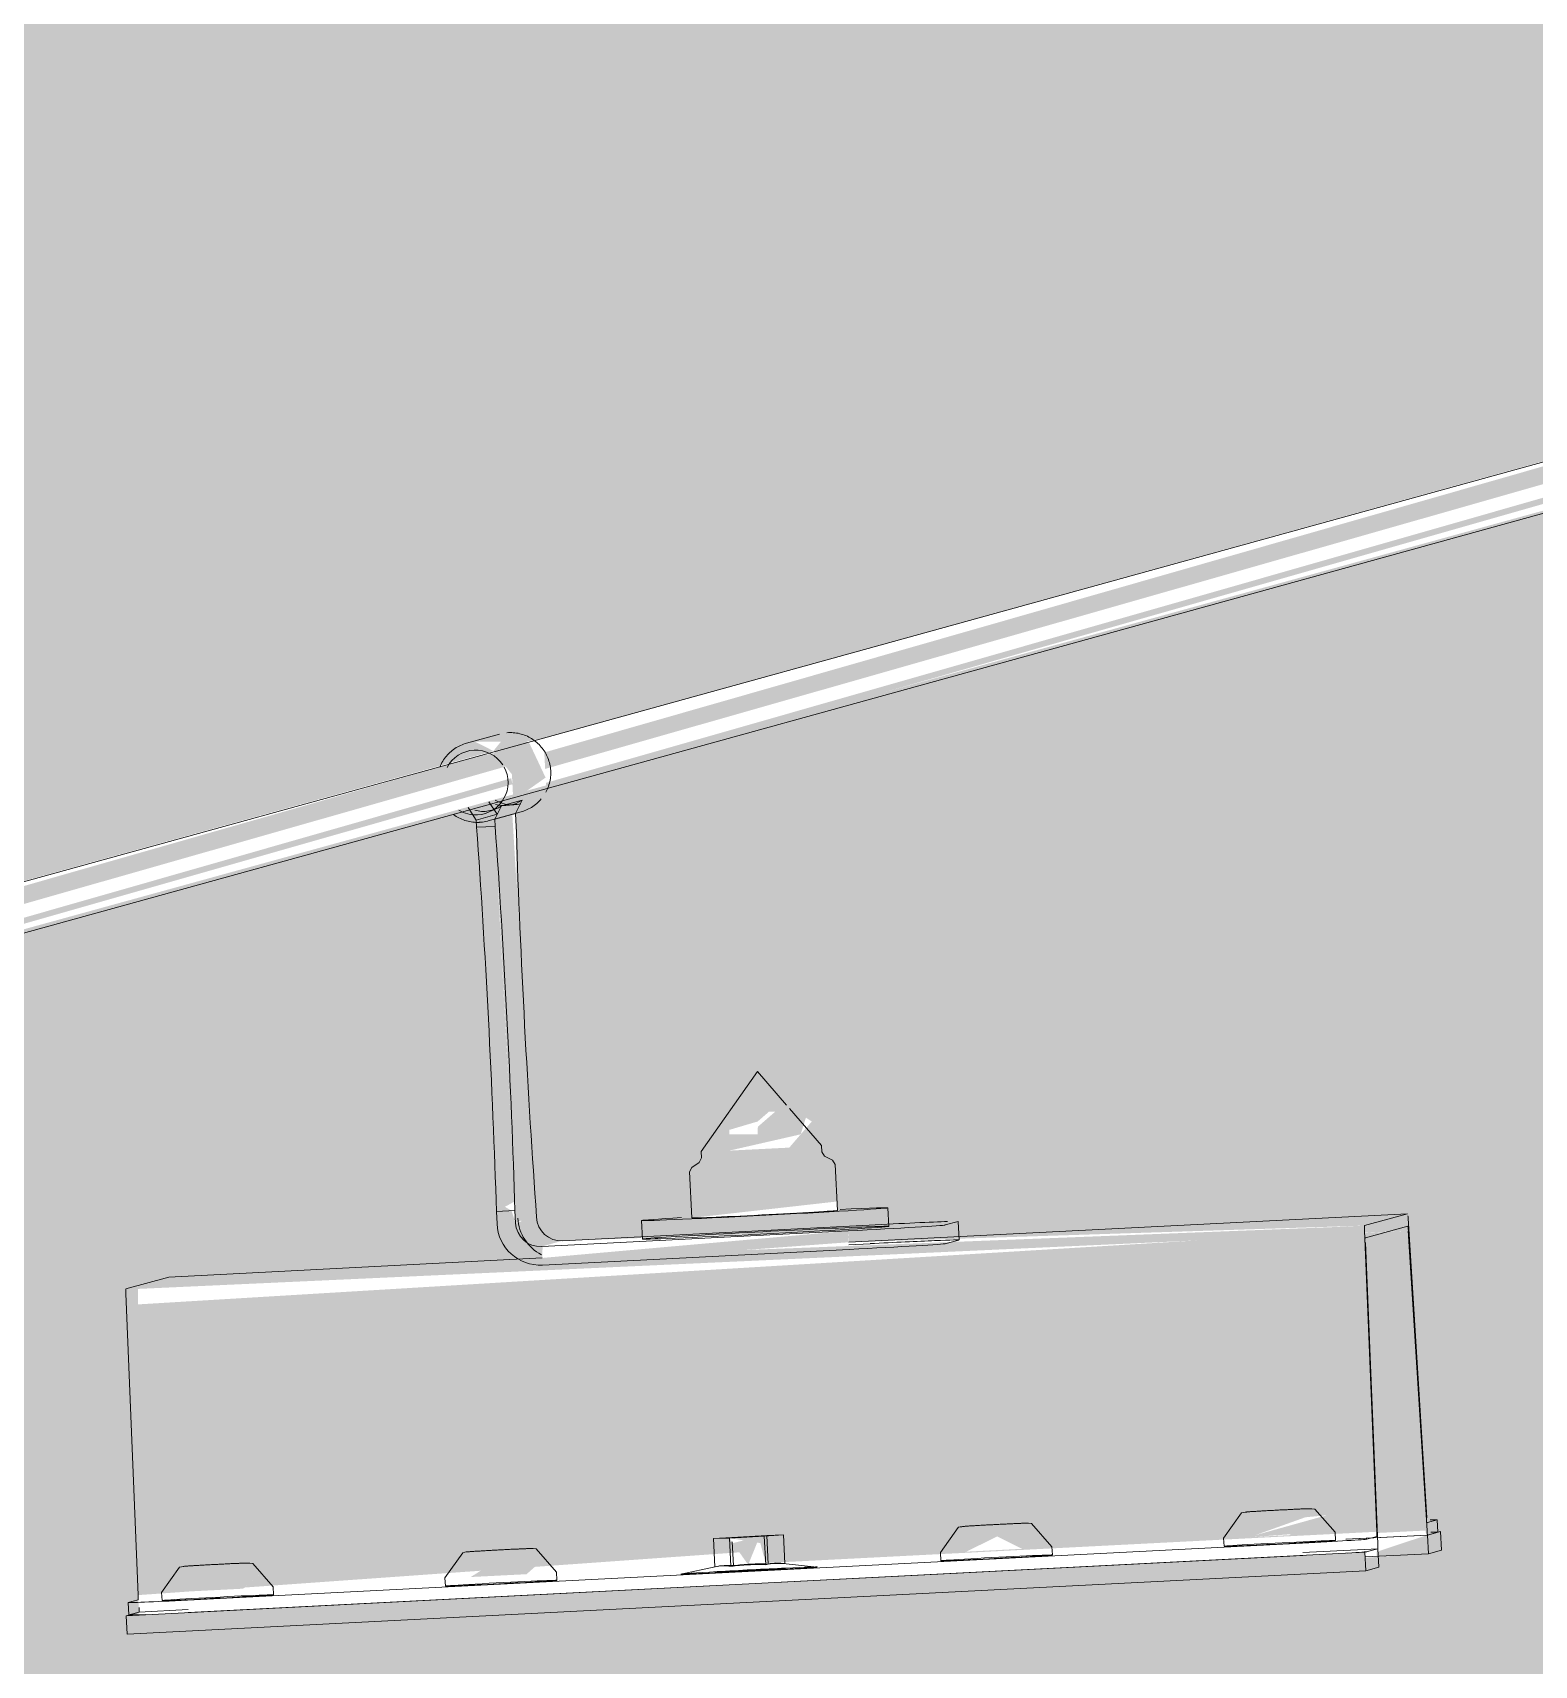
# Model space of a CAD drawing. Header units: millimetres. Extents: x -4612930 to -4329258, y -1064 to 30311.
# Drawn here: x -4404770.4 to -4404528.5, y 10700.8 to 10963.9 of the extents above; entities that cross this region are included whole.
import ezdxf

# ---------------------------------------------------------------- set-up
doc = ezdxf.new("R2010")
doc.units = ezdxf.units.MM
doc.layers.add('A-ROOF-PATT', color=132, linetype='Continuous', lineweight=5)
doc.layers.add('Q-SPCQ', color=91, linetype='Continuous', lineweight=5)

# ---------------------------------------------------------------- blocks, each defined once
blk = doc.blocks.new('Static Line_Sayfa_Metal Deck_Pan Mount - Up to 15 _ pitch - Max 2 Users-1848369-NORTH EAST')
at = {"layer": 'Q-SPCQ'}
h = blk.add_hatch(color=256, dxfattribs=at)
h.paths.add_polyline_path([(4293296.44, 10511.05), (4293532.94, 10578.53), (4293530.8, 10580.38), (4293527.11, 10579.82), (4293296.3, 10513.65), (4293296.4, 10511.83)])
h.paths.add_polyline_path([(4293538.36, 10577.89), (4293774.87, 10645.37), (4293772.73, 10647.21), (4293769.04, 10646.66), (4293538.22, 10580.77), (4293538.31, 10578.85)])
h.paths.add_polyline_path([(4293780.29, 10644.72), (4294016.79, 10712.21), (4294014.66, 10714.05), (4294010.97, 10713.5), (4293780.14, 10647.61), (4293780.25, 10645.59)])
h.paths.add_polyline_path([(4294022.22, 10711.56), (4294258.72, 10779.04), (4294256.58, 10780.89), (4294252.9, 10780.33), (4294022.07, 10714.38), (4294022.18, 10712.33)])
h.paths.add_polyline_path([(4294264.15, 10778.4), (4294500.65, 10845.88), (4294498.26, 10847.85), (4294494.83, 10847.17), (4294264.01, 10781.13), (4294264.11, 10779.07)])
h.paths.add_polyline_path([(4294506.08, 10845.23), (4294742.58, 10912.72), (4294740.23, 10914.67), (4294736.76, 10914.01), (4294505.94, 10847.88), (4294506.05, 10845.81)])
h.paths.add_polyline_path([(4294748, 10912.07), (4294984.51, 10979.55), (4294982.2, 10981.48), (4294978.68, 10980.84), (4294747.86, 10914.96), (4294747.98, 10912.55)])
h.paths.add_polyline_path([(4294989.93, 10978.91), (4295226.42, 11046.66), (4295224.17, 11048.3), (4295220.61, 11047.68), (4294989.78, 10981.79), (4294989.91, 10979.29)])
h.paths.add_polyline_path([(4295231.86, 11045.74), (4295468.35, 11113.4), (4295466.14, 11115.11), (4295462.54, 11114.52), (4295231.71, 11048.63), (4295231.85, 11046.03)])
h.paths.add_polyline_path([(4295473.79, 11112.58), (4295710.29, 11180.15), (4295708.11, 11181.93), (4295704.47, 11181.35), (4295473.64, 11115.47), (4295473.78, 11112.77)])
h.paths.add_polyline_path([(4295715.72, 11179.42), (4295952.21, 11247.06), (4295949.93, 11248.82), (4295946.4, 11248.19), (4295715.57, 11182.3), (4295715.71, 11179.51)])
h = blk.add_hatch(color=256, dxfattribs=at)
h.paths.add_polyline_path([(4293296.6, 10507.85), (4293533.1, 10575.41), (4293531.32, 10575.94), (4293296.53, 10509.17), (4293296.59, 10508.03)])
h.paths.add_polyline_path([(4293538.53, 10574.68), (4293775.03, 10642.25), (4293774.24, 10643.05), (4293538.46, 10576.01), (4293538.53, 10574.7)])
h.paths.add_polyline_path([(4293780.46, 10641.52), (4294016.96, 10709.09), (4294015.16, 10709.61), (4293780.39, 10642.84), (4293780.46, 10641.56)])
h.paths.add_polyline_path([(4294022.39, 10708.36), (4294258.88, 10775.92), (4294258.68, 10776.89), (4294022.34, 10709.18), (4294022.38, 10708.41)])
h.paths.add_polyline_path([(4294264.31, 10775.2), (4294500.81, 10842.76), (4294500.61, 10843.72), (4294264.27, 10776.08), (4294264.31, 10775.26)])
h.paths.add_polyline_path([(4294506.24, 10842.03), (4294742.74, 10909.6), (4294741.95, 10910.4), (4294506.19, 10842.98), (4294506.24, 10842.12)])
h.paths.add_polyline_path([(4294748.17, 10908.87), (4294984.67, 10976.44), (4294983.88, 10977.23), (4294748.12, 10909.88), (4294748.16, 10908.97)])
h.paths.add_polyline_path([(4294990.1, 10975.71), (4295226.6, 11043.27), (4295225.81, 11044.07), (4294990.04, 10976.78), (4294990.09, 10975.82)])
h.paths.add_polyline_path([(4295232.03, 11042.54), (4295468.51, 11110.29), (4295467.73, 11110.91), (4295231.97, 11043.68), (4295232.02, 11042.68)])
h.paths.add_polyline_path([(4295473.95, 11109.38), (4295710.45, 11177.04), (4295708.67, 11177.47), (4295473.89, 11110.58), (4295473.95, 11109.53)])
h.paths.add_polyline_path([(4295715.88, 11176.22), (4295952.38, 11243.78), (4295950.26, 11244.22), (4295715.82, 11177.48), (4295715.87, 11176.39)])
for points in [[(4294500.95, 10840.16), (4294506.15, 10843.83), (4294503.57, 10849.32), (4294500.14, 10851.08), (4294497.74, 10848.12), (4294500.73, 10844.35), (4294500.93, 10840.4)], [(4294501.32, 10772.06), (4294504.64, 10773.56), (4294500.79, 10837.93), (4294497.97, 10837.15), (4294501.31, 10772.32)], [(4294498.22, 10773.91), (4294501.16, 10775.53), (4294497.97, 10835.97), (4294495.03, 10835.82), (4294498.17, 10775.53)], [(4294529.74, 10772.89), (4294553.11, 10775.53), (4294552.81, 10781.5), (4294529.36, 10780.3), (4294529.74, 10772.97)], [(4294505.67, 10765.28), (4294555, 10768.96), (4294554.91, 10770.8), (4294505.61, 10766.43)], [(4294640.06, 10722.11), (4294648.17, 10722.52), (4294645.03, 10770.8), (4294638.09, 10770.45), (4294640.05, 10722.31)], [(4294619.56, 10721.43), (4294628.78, 10722.1), (4294632.04, 10724.98), (4294619.74, 10721.55)], [(4294538.79, 10716.99), (4294540.64, 10721.55), (4294536.33, 10720.48), (4294538.77, 10717.02)], [(4294573.92, 10719.1), (4294578.7, 10721.65), (4294576.1, 10720.48)], [(4294640.06, 10718.36), (4294648.37, 10718.78), (4294648.17, 10721.77), (4294640.06, 10719.09)], [(4294438.75, 10705.79), (4294638.3, 10716), (4294638.15, 10719), (4294438.59, 10708.79)], [(4294494.1, 10715.02), (4294503.08, 10715.47), (4294506.58, 10718.56), (4294498.45, 10717.78)], [(4294448.47, 10712.68), (4294457.44, 10713.14), (4294460.94, 10716.23), (4294452.81, 10715.44)]]:
    blk.add_hatch(color=256, dxfattribs=at).paths.add_polyline_path(points)
h = blk.add_hatch(color=256, dxfattribs=at)
h.paths.add_polyline_path([(4294540.3, 10789.04), (4294537.78, 10791.68), (4294532.44, 10787.58), (4294540.16, 10789.01)])
h.paths.add_polyline_path([(4294535.73, 10783.72), (4294547.25, 10786.35), (4294548.09, 10789.04), (4294544.62, 10791.28), (4294540.35, 10787.57), (4294540.3, 10786.36), (4294533.45, 10786.35)])
h = blk.add_hatch(color=256, dxfattribs=at)
h.paths.add_polyline_path([(4294440.49, 10712.1), (4294537.38, 10719), (4294535.76, 10721.3), (4294540.75, 10720.48), (4294541.59, 10717.27), (4294640.05, 10722.31), (4294638.08, 10770.88), (4294438.59, 10758.83), (4294440.49, 10712.15)])
h.paths.add_polyline_path([(4294448.47, 10712.68), (4294457.44, 10715.89), (4294460.05, 10715.44), (4294457.44, 10713.14), (4294452.81, 10712.9)])
h.paths.add_polyline_path([(4294494.1, 10715.02), (4294503.08, 10718.23), (4294505.69, 10717.78), (4294503.08, 10715.47), (4294498.45, 10715.24)])
h.paths.add_polyline_path([(4294573.92, 10719.1), (4294578.9, 10721.55), (4294582.9, 10719.56)])
h.paths.add_polyline_path([(4294619.56, 10721.43), (4294628.54, 10724.64), (4294632.04, 10724.98), (4294625.99, 10721.76), (4294621.76, 10721.55)])
for p, q in [((4295948.37, 11248.74), (4293287.07, 10513.51)), ((4293289.2, 10505.8), (4295950.5, 11241.03)), ((4294498.75, 10850.85), (4294493.43, 10849.38)), ((4294500.15, 10851.08), (4294499.89, 10851.06)), ((4294498.33, 10837.92), (4294497.03, 10839.91)), ((4294497.97, 10837.15), (4294499.05, 10839.26)), ((4294499.05, 10839.26), (4294502.4, 10840.19)), ((4294502.4, 10840.19), (4294501.32, 10838.07)), ((4294493.68, 10838.99), (4294494.97, 10836.99)), ((4294494.97, 10836.99), (4294498.33, 10837.92)), ((4294494.97, 10836.99), (4294495.03, 10835.82)), ((4294496.89, 10836.85), (4294502.21, 10838.32)), ((4294497.97, 10837.15), (4294501.32, 10838.07)), ((4294498.03, 10835.97), (4294497.97, 10837.15)), ((4294501.32, 10838.07), (4294501.38, 10836.9)), ((4294495.03, 10835.82), (4294498.03, 10835.97)), ((4294531.23, 10783.56), (4294540.28, 10796.46)), ((4294544.98, 10791.05), (4294540.28, 10796.46)), ((4294550.61, 10784.56), (4294545.46, 10790.49)), ((4294550.66, 10783.53), (4294550.61, 10784.56)), ((4294530.91, 10781.8), (4294529.73, 10781.03)), ((4294531.28, 10782.54), (4294530.91, 10781.8)), ((4294531.23, 10783.56), (4294531.28, 10782.54)), ((4294550.66, 10783.53), (4294551.11, 10782.84)), ((4294552.37, 10782.2), (4294551.11, 10782.84)), ((4294552.82, 10781.5), (4294552.37, 10782.2)), ((4294553.2, 10774.1), (4294552.82, 10781.5)), ((4294529.35, 10780.3), (4294529.73, 10781.03)), ((4294529.35, 10780.3), (4294529.73, 10772.89)), ((4294501.22, 10774.06), (4294498.22, 10773.91)), ((4294498.22, 10773.91), (4294498.33, 10771.91)), ((4294501.32, 10772.06), (4294501.22, 10774.06)), ((4294504.57, 10774.99), (4294504.67, 10772.99)), ((4294645.03, 10773.56), (4294555, 10768.96)), ((4294561.47, 10771.52), (4294561.31, 10774.52)), ((4294645.03, 10773.56), (4294638.08, 10771.64)), ((4294554.91, 10770.8), (4294505.52, 10768.27)), ((4294508.87, 10769.2), (4294558.26, 10771.73)), ((4294521.62, 10772.47), (4294521.77, 10769.47)), ((4294570.5, 10771.74), (4294572.6, 10772.32)), ((4294572.77, 10769.33), (4294572.61, 10772.32)), ((4294638.08, 10770.88), (4294640.05, 10722.31)), ((4294638.24, 10769.66), (4294645.07, 10771.55)), ((4294648.13, 10724.54), (4294645.11, 10772.83)), ((4294645.14, 10770.81), (4294648.17, 10722.52)), ((4294558.42, 10768.73), (4294555.02, 10768.56)), ((4294570.66, 10768.74), (4294572.75, 10769.32)), ((4294640.22, 10720.33), (4294638.24, 10768.9)), ((4294505.61, 10766.43), (4294445.47, 10763.36)), ((4294505.67, 10765.28), (4294555.06, 10767.8)), ((4294438.52, 10761.44), (4294445.47, 10763.36)), ((4294440.49, 10712.1), (4294438.52, 10760.68)), ((4294649.79, 10724.24), (4294648.21, 10723.8)), ((4294649.9, 10722.24), (4294649.8, 10724.24)), ((4294536.17, 10721.41), (4294533.18, 10721.21)), ((4294533.18, 10721.21), (4294535.76, 10721.3)), ((4294533.41, 10716.66), (4294533.18, 10721.21)), ((4294535.76, 10721.3), (4294541.37, 10721.58)), ((4294535.76, 10721.3), (4294536, 10716.74)), ((4294541.77, 10721.69), (4294536.17, 10721.41)), ((4294536.2, 10720.67), (4294536.4, 10716.85)), ((4294541.37, 10721.58), (4294544.47, 10721.79)), ((4294541.37, 10721.58), (4294541.61, 10717)), ((4294544.47, 10721.79), (4294541.77, 10721.69)), ((4294541.77, 10721.69), (4294542.01, 10717.11)), ((4294544.47, 10721.79), (4294544.71, 10717.17)), ((4294615.39, 10721.29), (4294615.46, 10719.98)), ((4294633.43, 10720.9), (4294633.37, 10722.22)), ((4294648.21, 10721.78), (4294635.06, 10721.1)), ((4294635.25, 10721.12), (4294648.24, 10721.78)), ((4294640.05, 10721.55), (4294638.47, 10721.11)), ((4294650.31, 10722.35), (4294648.21, 10721.78)), ((4294648.21, 10721.78), (4294648.37, 10718.78)), ((4294648.24, 10721.78), (4294649.89, 10722.24)), ((4294650.46, 10719.36), (4294650.31, 10722.35)), ((4294438.59, 10708.79), (4294638.15, 10719)), ((4294448.47, 10711.3), (4294628.07, 10720.48)), ((4294448.57, 10709.3), (4294628.17, 10718.49)), ((4294569.75, 10718.96), (4294569.82, 10717.64)), ((4294587.8, 10718.57), (4294587.73, 10719.88)), ((4294640.25, 10719.58), (4294628.15, 10718.96)), ((4294640.25, 10719.58), (4294638.15, 10719)), ((4294638.15, 10719), (4294638.3, 10716)), ((4294638.19, 10718.26), (4294648.37, 10718.78)), ((4294638.57, 10719.11), (4294640.21, 10719.57)), ((4294640.4, 10716.58), (4294640.25, 10719.58)), ((4294648.37, 10718.78), (4294650.46, 10719.36)), ((4294438.75, 10705.79), (4294638.3, 10716)), ((4294507.97, 10714.49), (4294507.91, 10715.8)), ((4294533.46, 10716.67), (4294527.93, 10715.5)), ((4294536.45, 10715.98), (4294533.46, 10715.78)), ((4294533.46, 10715.78), (4294536.04, 10715.87)), ((4294536.04, 10715.87), (4294541.65, 10716.16)), ((4294542.05, 10716.27), (4294536.45, 10715.98)), ((4294541.65, 10716.16), (4294544.75, 10716.36)), ((4294544.75, 10716.36), (4294542.05, 10716.27)), ((4294549.86, 10716.63), (4294544.41, 10717.21)), ((4294638.3, 10716), (4294640.4, 10716.58)), ((4294462.33, 10712.15), (4294462.27, 10713.46)), ((4294489.93, 10714.87), (4294490, 10713.56)), ((4294438.9, 10710.9), (4294439, 10708.9)), ((4294438.91, 10710.9), (4294440.49, 10711.34)), ((4294444.29, 10712.54), (4294444.36, 10711.22)), ((4294438.59, 10708.79), (4294440.69, 10709.37)), ((4294438.75, 10705.79), (4294438.59, 10708.79)), ((4294440.66, 10709.36), (4294439.01, 10708.9)), ((4294448.55, 10709.77), (4294440.69, 10709.37))]:
    blk.add_line(p, q, dxfattribs=at)
at = {"layer": 'Q-SPCQ', "flags": 128}
for points in [[(4294506.18, 10841.47), (4294506.3, 10841.7), (4294506.41, 10841.93), (4294506.52, 10842.17), (4294506.61, 10842.42), (4294506.69, 10842.66), (4294506.76, 10842.91), (4294506.82, 10843.16), (4294506.88, 10843.42), (4294506.92, 10843.67), (4294506.95, 10843.93), (4294506.97, 10844.19), (4294506.98, 10844.45), (4294506.98, 10844.71), (4294506.97, 10844.97), (4294506.95, 10845.23), (4294506.92, 10845.49), (4294506.88, 10845.74), (4294506.83, 10846), (4294506.77, 10846.25), (4294506.69, 10846.5), (4294506.61, 10846.75), (4294506.52, 10846.99), (4294506.42, 10847.23), (4294506.31, 10847.46), (4294506.19, 10847.69), (4294506.06, 10847.92), (4294505.92, 10848.14), (4294505.78, 10848.35), (4294505.62, 10848.56), (4294505.46, 10848.76), (4294505.29, 10848.96), (4294505.11, 10849.15), (4294504.92, 10849.33), (4294504.73, 10849.5), (4294504.53, 10849.67), (4294504.32, 10849.83), (4294504.11, 10849.98), (4294503.89, 10850.12), (4294503.67, 10850.25), (4294503.44, 10850.37), (4294503.21, 10850.49), (4294502.97, 10850.59), (4294502.73, 10850.69), (4294502.48, 10850.77), (4294502.23, 10850.85), (4294501.98, 10850.91), (4294501.72, 10850.97), (4294501.47, 10851.01), (4294501.21, 10851.04), (4294500.95, 10851.07), (4294500.69, 10851.08), (4294500.43, 10851.09), (4294500.17, 10851.08), (4294500.15, 10851.08)], [(4294493.43, 10849.38), (4294493.18, 10849.31), (4294492.93, 10849.22), (4294492.69, 10849.13), (4294492.45, 10849.03), (4294492.22, 10848.91), (4294491.99, 10848.79), (4294491.76, 10848.66), (4294491.54, 10848.52), (4294491.33, 10848.37), (4294491.12, 10848.21), (4294490.92, 10848.05), (4294490.73, 10847.87), (4294490.54, 10847.69), (4294490.36, 10847.5), (4294490.19, 10847.31), (4294490.03, 10847.1), (4294489.87, 10846.9), (4294489.72, 10846.68), (4294489.59, 10846.46), (4294489.46, 10846.24), (4294489.34, 10846), (4294489.23, 10845.77), (4294489.12, 10845.53)], [(4294502.21, 10838.32), (4294502.46, 10838.39), (4294502.71, 10838.48), (4294502.95, 10838.57), (4294503.19, 10838.68), (4294503.42, 10838.79), (4294503.65, 10838.91), (4294503.88, 10839.04), (4294504.1, 10839.18), (4294504.31, 10839.33), (4294504.52, 10839.49), (4294504.72, 10839.66), (4294504.91, 10839.83), (4294505.1, 10840.01), (4294505.28, 10840.2), (4294505.45, 10840.4)], [(4294491.32, 10837.87), (4294491.53, 10837.73), (4294491.75, 10837.58), (4294491.97, 10837.45), (4294492.2, 10837.33), (4294492.43, 10837.22), (4294492.67, 10837.11), (4294492.91, 10837.02), (4294493.16, 10836.93), (4294493.41, 10836.86), (4294493.66, 10836.79), (4294493.92, 10836.74), (4294494.17, 10836.69), (4294494.43, 10836.66), (4294494.69, 10836.63), (4294494.95, 10836.62), (4294495.21, 10836.62), (4294495.47, 10836.62), (4294495.49, 10836.63)], [(4294495.49, 10836.63), (4294495.75, 10836.64), (4294496.01, 10836.67), (4294496.27, 10836.71), (4294496.52, 10836.76), (4294496.78, 10836.82), (4294496.89, 10836.85)], [(4294633.37, 10722.22), (4294630.08, 10725.95), (4294629.61, 10726.01), (4294629.44, 10726.02), (4294629.33, 10726.02), (4294629.24, 10726.02), (4294629.17, 10726.02), (4294629.1, 10726.02), (4294629.02, 10726.02), (4294628.94, 10726.02), (4294628.85, 10726.01), (4294628.76, 10726.01), (4294628.67, 10726.01), (4294628.56, 10726), (4294628.46, 10726), (4294628.34, 10726), (4294628.22, 10725.99), (4294628.09, 10725.99), (4294627.96, 10725.98), (4294627.82, 10725.98), (4294627.68, 10725.97), (4294627.53, 10725.96), (4294627.38, 10725.96), (4294627.22, 10725.95), (4294627.06, 10725.94), (4294626.89, 10725.93), (4294626.72, 10725.93), (4294626.54, 10725.92), (4294626.36, 10725.91), (4294626.18, 10725.9), (4294625.99, 10725.89), (4294625.8, 10725.88), (4294625.61, 10725.87), (4294625.42, 10725.86), (4294625.22, 10725.86), (4294625.02, 10725.85), (4294624.83, 10725.84), (4294624.63, 10725.83), (4294624.43, 10725.82), (4294624.22, 10725.8), (4294624.02, 10725.79), (4294623.82, 10725.78), (4294623.62, 10725.77), (4294623.42, 10725.76), (4294623.23, 10725.75), (4294623.03, 10725.74), (4294622.83, 10725.73), (4294622.64, 10725.72), (4294622.45, 10725.71), (4294622.26, 10725.7), (4294622.08, 10725.69), (4294621.9, 10725.68), (4294621.72, 10725.67), (4294621.55, 10725.66), (4294621.37, 10725.65), (4294621.21, 10725.64), (4294621.05, 10725.63), (4294620.89, 10725.62), (4294620.74, 10725.61), (4294620.59, 10725.6), (4294620.45, 10725.59), (4294620.32, 10725.59), (4294620.19, 10725.58), (4294620.07, 10725.57), (4294619.95, 10725.56), (4294619.84, 10725.56), (4294619.73, 10725.55), (4294619.63, 10725.54), (4294619.54, 10725.53), (4294619.45, 10725.53), (4294619.37, 10725.52), (4294619.29, 10725.52), (4294619.22, 10725.51), (4294619.14, 10725.5), (4294619.06, 10725.49), (4294618.97, 10725.48), (4294618.85, 10725.47), (4294618.59, 10725.42), (4294618.33, 10725.36)], [(4294587.73, 10719.88), (4294584.44, 10723.62), (4294583.97, 10723.68), (4294583.8, 10723.69), (4294583.69, 10723.69), (4294583.61, 10723.69), (4294583.53, 10723.69), (4294583.46, 10723.69), (4294583.38, 10723.68), (4294583.3, 10723.68), (4294583.22, 10723.68), (4294583.12, 10723.68), (4294583.03, 10723.67), (4294582.93, 10723.67), (4294582.82, 10723.67), (4294582.7, 10723.66), (4294582.58, 10723.66), (4294582.46, 10723.65), (4294582.32, 10723.65), (4294582.19, 10723.64), (4294582.04, 10723.64), (4294581.89, 10723.63), (4294581.74, 10723.62), (4294581.58, 10723.62), (4294581.42, 10723.61), (4294581.25, 10723.6), (4294581.08, 10723.59), (4294580.9, 10723.58), (4294580.72, 10723.58), (4294580.54, 10723.57), (4294580.35, 10723.56), (4294580.16, 10723.55), (4294579.97, 10723.54), (4294579.78, 10723.53), (4294579.58, 10723.52), (4294579.39, 10723.51), (4294579.19, 10723.5), (4294578.99, 10723.49), (4294578.79, 10723.48), (4294578.59, 10723.47), (4294578.39, 10723.46), (4294578.18, 10723.45), (4294577.98, 10723.44), (4294577.79, 10723.43), (4294577.59, 10723.42), (4294577.39, 10723.41), (4294577.2, 10723.4), (4294577, 10723.39), (4294576.81, 10723.38), (4294576.62, 10723.37), (4294576.44, 10723.36), (4294576.26, 10723.35), (4294576.08, 10723.34), (4294575.91, 10723.33), (4294575.74, 10723.32), (4294575.57, 10723.31), (4294575.41, 10723.3), (4294575.25, 10723.29), (4294575.1, 10723.28), (4294574.96, 10723.27), (4294574.82, 10723.26), (4294574.68, 10723.25), (4294574.55, 10723.24), (4294574.43, 10723.24), (4294574.31, 10723.23), (4294574.2, 10723.22), (4294574.09, 10723.21), (4294573.99, 10723.21), (4294573.9, 10723.2), (4294573.81, 10723.19), (4294573.73, 10723.19), (4294573.65, 10723.18), (4294573.58, 10723.17), (4294573.5, 10723.17), (4294573.43, 10723.16), (4294573.33, 10723.15), (4294573.21, 10723.13), (4294572.96, 10723.09), (4294572.69, 10723.03)], [(4294615.39, 10721.29), (4294618.28, 10725.35), (4294618.33, 10725.36)], [(4294569.75, 10718.96), (4294572.64, 10723.01), (4294572.69, 10723.03)], [(4294489.93, 10714.87), (4294492.82, 10718.93), (4294492.87, 10718.94)], [(4294507.91, 10715.8), (4294504.62, 10719.54), (4294504.15, 10719.59), (4294503.97, 10719.6), (4294503.87, 10719.6), (4294503.78, 10719.6), (4294503.71, 10719.6), (4294503.63, 10719.6), (4294503.56, 10719.6), (4294503.48, 10719.6), (4294503.39, 10719.6), (4294503.3, 10719.59), (4294503.2, 10719.59), (4294503.1, 10719.59), (4294502.99, 10719.58), (4294502.88, 10719.58), (4294502.76, 10719.57), (4294502.63, 10719.57), (4294502.5, 10719.56), (4294502.36, 10719.56), (4294502.22, 10719.55), (4294502.07, 10719.55), (4294501.92, 10719.54), (4294501.76, 10719.53), (4294501.59, 10719.52), (4294501.43, 10719.52), (4294501.26, 10719.51), (4294501.08, 10719.5), (4294500.9, 10719.49), (4294500.72, 10719.48), (4294500.53, 10719.48), (4294500.34, 10719.47), (4294500.15, 10719.46), (4294499.96, 10719.45), (4294499.76, 10719.44), (4294499.56, 10719.43), (4294499.36, 10719.42), (4294499.16, 10719.41), (4294498.96, 10719.4), (4294498.76, 10719.39), (4294498.56, 10719.38), (4294498.36, 10719.37), (4294498.16, 10719.36), (4294497.96, 10719.35), (4294497.76, 10719.33), (4294497.57, 10719.32), (4294497.37, 10719.31), (4294497.18, 10719.3), (4294496.99, 10719.29), (4294496.8, 10719.28), (4294496.62, 10719.27), (4294496.44, 10719.26), (4294496.26, 10719.25), (4294496.08, 10719.24), (4294495.91, 10719.23), (4294495.75, 10719.22), (4294495.59, 10719.21), (4294495.43, 10719.2), (4294495.28, 10719.19), (4294495.13, 10719.19), (4294494.99, 10719.18), (4294494.86, 10719.17), (4294494.73, 10719.16), (4294494.6, 10719.15), (4294494.49, 10719.15), (4294494.37, 10719.14), (4294494.27, 10719.13), (4294494.17, 10719.12), (4294494.08, 10719.12), (4294493.99, 10719.11), (4294493.91, 10719.1), (4294493.83, 10719.1), (4294493.75, 10719.09), (4294493.68, 10719.08), (4294493.6, 10719.08), (4294493.51, 10719.07), (4294493.38, 10719.05), (4294493.13, 10719.01), (4294492.87, 10718.94)], [(4294444.29, 10712.54), (4294447.18, 10716.59), (4294447.23, 10716.61)], [(4294462.27, 10713.46), (4294458.98, 10717.2), (4294458.51, 10717.26), (4294458.33, 10717.27), (4294458.23, 10717.27), (4294458.14, 10717.27), (4294458.07, 10717.27), (4294457.99, 10717.27), (4294457.92, 10717.27), (4294457.84, 10717.26), (4294457.75, 10717.26), (4294457.66, 10717.26), (4294457.57, 10717.26), (4294457.46, 10717.25), (4294457.36, 10717.25), (4294457.24, 10717.24), (4294457.12, 10717.24), (4294456.99, 10717.23), (4294456.86, 10717.23), (4294456.72, 10717.22), (4294456.58, 10717.22), (4294456.43, 10717.21), (4294456.28, 10717.2), (4294456.12, 10717.2), (4294455.96, 10717.19), (4294455.79, 10717.18), (4294455.62, 10717.17), (4294455.44, 10717.17), (4294455.26, 10717.16), (4294455.08, 10717.15), (4294454.89, 10717.14), (4294454.7, 10717.13), (4294454.51, 10717.12), (4294454.32, 10717.11), (4294454.12, 10717.1), (4294453.92, 10717.09), (4294453.73, 10717.08), (4294453.53, 10717.07), (4294453.33, 10717.06), (4294453.12, 10717.05), (4294452.92, 10717.04), (4294452.72, 10717.03), (4294452.52, 10717.02), (4294452.32, 10717.01), (4294452.13, 10717), (4294451.93, 10716.99), (4294451.73, 10716.98), (4294451.54, 10716.97), (4294451.35, 10716.96), (4294451.16, 10716.95), (4294450.98, 10716.94), (4294450.8, 10716.93), (4294450.62, 10716.92), (4294450.44, 10716.91), (4294450.27, 10716.9), (4294450.11, 10716.89), (4294449.95, 10716.88), (4294449.79, 10716.87), (4294449.64, 10716.86), (4294449.49, 10716.85), (4294449.35, 10716.84), (4294449.22, 10716.83), (4294449.09, 10716.83), (4294448.97, 10716.82), (4294448.85, 10716.81), (4294448.74, 10716.8), (4294448.63, 10716.8), (4294448.53, 10716.79), (4294448.44, 10716.78), (4294448.35, 10716.78), (4294448.27, 10716.77), (4294448.19, 10716.76), (4294448.11, 10716.76), (4294448.04, 10716.75), (4294447.96, 10716.74), (4294447.87, 10716.73), (4294447.74, 10716.72), (4294447.49, 10716.67), (4294447.23, 10716.61)]]:
    blk.add_lwpolyline(points, dxfattribs=at)
at = {"layer": 'Q-SPCQ'}
for centre, major_axis, ratio, start_param, end_param in [((4294494.89, 10843.04), (-1.39, 5.03), 0.999054, 6.064948, 7.101546), ((4294494.89, 10843.04), (-1.39, 5.03), 0.999054, 5.01775, 6.064948), ((4294494.89, 10843.04), (-1.39, 5.03), 0.999054, 2.923355, 4.942423), ((4294496.13, 10843.72), (-1.42, 5.14), 0.999054, 2.606455, 3.451522), ((4294500.75, 10844.66), (-1.39, 5.03), 0.999054, 2.321692, 2.923355), ((4294499.48, 10844.65), (-1.42, 5.14), 0.999054, 2.606455, 3.451522), ((4294500.75, 10844.66), (-1.39, 5.03), 0.999054, 2.923355, 3.141593), ((4294494.89, 10843.04), (-1.39, 5.03), 0.999054, 2.322132, 2.923355), ((4294505.61, 10806.67), (-3.58, 69.91), 0.042464, 1.121439, 2.039005), ((4294494, 10804.14), (-3.58, 69.91), 0.042464, 4.263032, 5.180598), ((4294496.99, 10804.29), (-3.58, 69.91), 0.042464, 4.263032, 5.180598), ((4294541.46, 10773.49), (19.85, 1.02), 0.009417, 3.099114, 6.240706), ((4294541.46, 10773.49), (11.73, 0.6), 0.009417, 3.099114, 6.240706), ((4294541.46, 10773.49), (19.85, 1.02), 0.009417, 6.240706, 7.195383), ((4294505.31, 10772.27), (-1.86, 6.75), 0.999054, 1.352559, 2.923355), ((4294505.31, 10772.27), (-1.07, 3.86), 0.999054, 1.352559, 2.923355), ((4294508.67, 10773.19), (-1.86, 6.75), 0.999054, 1.352559, 2.399756), ((4294508.67, 10773.19), (-1.07, 3.86), 0.999054, 1.352559, 2.923355), ((4294541.62, 10770.5), (19.85, 1.02), 0.009417, 3.099114, 6.240706), ((4294541.46, 10773.49), (19.85, 1.02), 0.009417, 2.313715, 3.099114), ((4294541.62, 10770.5), (19.85, 1.02), 0.009417, 6.240706, 9.382299), ((4294555.54, 10770.97), (14.98, 0.77), 0.009417, 4.66991, 6.240706), ((4294557.63, 10771.55), (14.98, 0.77), 0.009417, 0.48112, 1.528317), ((4294638.13, 10770.65), (-0.051, 0.999), 0.042464, 0.009426, 1.328063), ((4294645.12, 10770.55), (-0.051, 0.999), 0.042464, 4.973974, 6.283185), ((4294645.08, 10772.57), (-0.051, 0.999), 0.042464, 4.973974, 5.41352), ((4294555.69, 10767.98), (14.98, 0.77), 0.009417, 4.66991, 6.240706), ((4294557.79, 10768.56), (14.98, 0.77), 0.009417, 6.240706, 7.811503), ((4294638.3, 10768.67), (-0.051, 0.999), 0.042464, 0.009426, 0.229199), ((4294438.57, 10760.44), (-0.051, 0.999), 0.042464, 0.229199, 1.328063), ((4294648.16, 10724.8), (-0.051, 0.999), 0.042464, 2.931246, 3.141593), ((4294639.81, 10723.73), (9.99, 0.51), 0.009417, 6.240706, 6.764305), ((4294624.45, 10720.44), (8.99, 0.46), 0.009417, 3.099114, 6.240706), ((4294624.45, 10720.44), (8.99, 0.46), 0.009417, 6.240706, 9.382299), ((4294628.49, 10720.6), (9.99, 0.51), 0.009417, 4.66991, 6.240706), ((4294639.99, 10722.54), (-0.051, 0.999), 0.042464, 3.370791, 4.469655), ((4294648.19, 10722.78), (-0.051, 0.999), 0.042464, 1.832382, 2.931246), ((4294639.91, 10721.73), (9.99, 0.51), 0.009417, 6.240706, 6.764305), ((4294578.81, 10718.1), (8.99, 0.46), 0.009417, 3.099114, 6.240706), ((4294578.81, 10718.1), (8.99, 0.46), 0.009417, 6.240706, 9.382299), ((4294628.59, 10718.6), (9.99, 0.51), 0.009417, 5.455308, 6.240706), ((4294640.16, 10720.56), (-0.051, 0.999), 0.042464, 3.151019, 4.469655), ((4294538.9, 10716.06), (10.99, 0.57), 0.009417, 3.099114, 6.240706), ((4294538.9, 10716.06), (10.99, 0.57), 0.009417, 6.240706, 9.382299), ((4294498.99, 10714.02), (8.99, 0.46), 0.009417, 3.099114, 6.240706), ((4294498.99, 10714.02), (8.99, 0.46), 0.009417, 6.240706, 9.382299), ((4294448.89, 10711.41), (9.99, 0.51), 0.009417, 3.099114, 4.66991), ((4294440.44, 10712.34), (-0.051, 0.999), 0.042464, 3.370791, 4.469655), ((4294440.6, 10710.36), (-0.051, 0.999), 0.042464, 3.151019, 4.469655), ((4294453.35, 10711.69), (8.99, 0.46), 0.009417, 3.099114, 6.240706), ((4294453.35, 10711.69), (8.99, 0.46), 0.009417, 6.240706, 9.382299), ((4294448.99, 10709.41), (9.99, 0.51), 0.009417, 3.099114, 3.884512)]:
    blk.add_ellipse(centre, major_axis=major_axis, ratio=ratio, start_param=start_param, end_param=end_param, dxfattribs=at)
for points in [[(4294533.41, 10716.66), (4294533.91, 10716.77), (4294534.9, 10716.92), (4294535.9, 10716.9), (4294536.4, 10716.85)], [(4294536, 10716.74), (4294535.56, 10716.81), (4294534.69, 10716.86), (4294533.84, 10716.76), (4294533.41, 10716.66)], [(4294541.61, 10717), (4294540.67, 10717.04), (4294538.79, 10717.03), (4294536.93, 10716.86), (4294536, 10716.74)], [(4294536.4, 10716.85), (4294537.33, 10716.97), (4294539.2, 10717.14), (4294541.07, 10717.15), (4294542.01, 10717.11)], [(4294544.71, 10717.17), (4294544.19, 10717.22), (4294543.15, 10717.24), (4294542.12, 10717.11), (4294541.61, 10717)], [(4294542.01, 10717.11), (4294542.46, 10717.2), (4294543.35, 10717.3), (4294544.26, 10717.24), (4294544.71, 10717.17)]]:
    blk.add_open_spline(points, degree=3, dxfattribs=at)

msp = doc.modelspace()

# ---------------------------------------------------------------- hatches: boundary and pattern name
at = {"layer": 'A-ROOF-PATT'}
h = msp.add_hatch(dxfattribs=at)
h.set_pattern_fill('FP_164', color=256, style=0, pattern_type=2)
h.set_pattern_definition([(3.05, (-8687274.0906, -226018.123), (-59.9198678984, -0.0001809275), [])])
h.paths.add_polyline_path([(-4420938.25, 9462.05), (-4394296, 10866.67), (-4390148.46, 11181.06), (-4386730.62, 11362.94), (-4386730.62, 11371.18), (-4392008.36, 11099.1), (-4393113.72, 11191.54), (-4393570.2, 11217.27), (-4393684.5, 11211.19), (-4393684.5, 11207.58), (-4393786.07, 11202.19), (-4393870.97, 11203.47), (-4393870.97, 11253.77), (-4393952.64, 11239.31), (-4393960.46, 11233.29), (-4393979.62, 11227.35), (-4393998.26, 11226.59), (-4394085.29, 11228.29), (-4394098.16, 11233.94), (-4394108.03, 11241.77), (-4394116.67, 11254.33), (-4394123.04, 11267.69), (-4394283.38, 11239.31), (-4394291.2, 11233.29), (-4394310.36, 11227.35), (-4394329, 11226.59), (-4394416.03, 11228.29), (-4394428.9, 11233.94), (-4394438.77, 11241.77), (-4394446.28, 11251.59), (-4394452.29, 11271.56), (-4394451.86, 11284.9), (-4394451.25, 11289.53), (-4394446.28, 11301.59), (-4394438.36, 11311.94), (-4394428.04, 11319.89), (-4394416.03, 11324.88), (-4394403.14, 11326.59), (-4394351.53, 11328.79), (-4394164.16, 11361.95), (-4394164.16, 11503.7), (-4398948.33, 11502.07), (-4402998.58, 11286.53), (-4402993.82, 11243.19), (-4403004.32, 11242.7), (-4403006.86, 11286.09), (-4405609.42, 11149.87), (-4405639.06, 11148.69), (-4405869.21, 11136.07), (-4420828.6, 9474.23)])
h.paths.add_polyline_path([(-4406258.15, 10300.91), (-4406258.3, 10306.94), (-4406235.16, 10313.3), (-4406213.4, 10316.43), (-4406197.79, 10360.66), (-4406176.89, 10366.43), (-4406032.47, 10373.82), (-4406011.71, 10324.73), (-4405968.9, 10326.92), (-4405968.9, 10323.88), (-4405974.15, 10321.44), (-4405974.04, 10319.42), (-4405991.85, 10316.74), (-4405991.73, 10314.53), (-4406036.64, 10312.24), (-4406038.1, 10318.34), (-4406057.56, 10364.32), (-4406176.6, 10357.15), (-4406192.51, 10311.97), (-4406195.6, 10309.09), (-4406197.79, 10307.98), (-4406213.36, 10305.41), (-4406213.4, 10303.19), (-4406215.65, 10303.08)])
h.paths.add_polyline_path([(-4406141.19, 10369.96), (-4406127.5, 10374.31), (-4406127.92, 10382.53), (-4406107.01, 10383.11), (-4406106.46, 10372.59), (-4406127.92, 10370.78)])
h.paths.add_polyline_path([(-4405964.83, 10371.61), (-4405962.88, 10375.18), (-4405963.07, 10377.44), (-4405963.11, 10427.25), (-4405758.43, 10436.63), (-4405755.41, 10384.58), (-4405763.51, 10384.17), (-4405765.27, 10381.82), (-4405906.26, 10374.6)])
h.paths.add_polyline_path([(-4406144.95, 10392.78), (-4406149.93, 10392.53), (-4406148.34, 10439.9), (-4406143.35, 10440.15), (-4406143.35, 10413.73), (-4406143.95, 10405.88)])
h.paths.add_polyline_path([(-4406144.33, 10372.8), (-4406143.35, 10407.95), (-4406141.21, 10406.06), (-4406140.65, 10373.82), (-4406141.19, 10373.67)])
h.paths.add_polyline_path([(-4406128.33, 10384.68), (-4406123.03, 10390.47), (-4406113.38, 10392.1), (-4406109.09, 10390.85), (-4406109.09, 10386.22), (-4406125.54, 10384.81)])
h.paths.add_polyline_path([(-4405965.05, 10427.25), (-4405957.99, 10429.18), (-4405897.9, 10434.13), (-4405894.7, 10435.01), (-4405848.66, 10436.61), (-4405848.51, 10434.78), (-4405958.11, 10427.61)])
h.paths.add_polyline_path([(-4405902.25, 10437.88), (-4405903.65, 10439.81), (-4405905.35, 10439.72), (-4405905.55, 10501.79), (-4405903.62, 10503.51), (-4405902.25, 10503.89), (-4405901.33, 10438.13)])
h.paths.add_polyline_path([(-4405523.58, 10504.3), (-4405656.03, 10499.09), (-4405655.97, 10500.97), (-4405652.77, 10501.85), (-4405606.74, 10503.45), (-4405606.58, 10501.61), (-4405523.57, 10504.3)])
h.paths.add_polyline_path([(-4405722.9, 10438.44), (-4405720.96, 10442.02), (-4405721.14, 10444.28), (-4405721.19, 10494.09), (-4405516.5, 10503.46), (-4405513.48, 10451.42), (-4405521.58, 10451.01), (-4405523.34, 10448.65), (-4405664.33, 10441.44)])
h.paths.add_polyline_path([(-4405873.83, 10438.71), (-4405874.21, 10446.12), (-4405850.75, 10447.04), (-4405850.38, 10439.91), (-4405871.13, 10438.78)])
h.paths.add_polyline_path([(-4405871.18, 10453.38), (-4405865.41, 10457.09), (-4405863.28, 10454.85), (-4405871.13, 10453.39)])
h.paths.add_polyline_path([(-4405867.84, 10449.53), (-4405867.84, 10452.87), (-4405863.25, 10454.24), (-4405862.98, 10455), (-4405858.95, 10457.09), (-4405854.53, 10454.24), (-4405858.17, 10450.03), (-4405863.28, 10449.76)])
h.paths.add_polyline_path([(-4405660.32, 10504.71), (-4405660.98, 10506.68), (-4405663.5, 10508.82), (-4405663.62, 10568.63), (-4405662.62, 10570.09), (-4405660.32, 10570.72), (-4405659.4, 10504.97)])
h.paths.add_polyline_path([(-4405281.65, 10571.13), (-4405285.87, 10570.92), (-4405414.1, 10565.92), (-4405414.04, 10567.8), (-4405408.92, 10568.78), (-4405364.81, 10570.29), (-4405364.65, 10568.45), (-4405281.64, 10571.13)])
h.paths.add_polyline_path([(-4405480.97, 10505.28), (-4405479.03, 10508.86), (-4405479.22, 10511.11), (-4405479.26, 10560.93), (-4405274.57, 10570.3), (-4405271.55, 10518.26), (-4405469.87, 10505.85)])
h.paths.add_polyline_path([(-4405631.9, 10505.54), (-4405632.29, 10512.95), (-4405608.72, 10511.83), (-4405608.46, 10506.74), (-4405629.2, 10505.61)])
h.paths.add_polyline_path([(-4405906.63, 10505.74), (-4405909.6, 10506.97), (-4405913.15, 10507.64), (-4405913.33, 10511.23), (-4405907.03, 10514.54), (-4405906, 10516.18), (-4405900.56, 10515.42), (-4405897.64, 10516.05), (-4405666.61, 10582.16), (-4405663.68, 10583.13), (-4405658.63, 10582.26), (-4405655.72, 10582.89), (-4405424.68, 10648.99), (-4405421.75, 10649.96), (-4405416.7, 10649.1), (-4405413.79, 10649.73), (-4405182.76, 10715.83), (-4405179.82, 10716.8), (-4405174.77, 10715.93), (-4405171.86, 10716.56), (-4404938.12, 10781.28), (-4404941.03, 10782.77), (-4404932.84, 10782.77), (-4404929.6, 10783.49), (-4404696.19, 10848.12), (-4404699.1, 10849.61), (-4404690.92, 10849.61), (-4404687.67, 10850.33), (-4404454.26, 10914.96), (-4404457.18, 10916.44), (-4404448.99, 10916.44), (-4404445.74, 10917.17), (-4404212.34, 10981.79), (-4404215.25, 10983.28), (-4404207.06, 10983.28), (-4404203.81, 10984), (-4403973.11, 11050.01), (-4403970.18, 11050.99), (-4403965.13, 11050.12), (-4403962.22, 11050.75), (-4403731.19, 11116.85), (-4403728.25, 11117.82), (-4403723.2, 11116.96), (-4403720.29, 11117.58), (-4403489.26, 11183.69), (-4403486.33, 11184.66), (-4403481.28, 11183.79), (-4403478.36, 11184.42), (-4403244.71, 11249.18), (-4403244.71, 11251.41), (-4403239.35, 11250.63), (-4403236.33, 11247.06), (-4403236.1, 11242.65), (-4405902.72, 10507.7), (-4405904.96, 10510.45), (-4405906.59, 10505.85)])
h.paths.add_polyline_path([(-4405279.66, 10511.8), (-4405279.66, 10511.8), (-4405279.66, 10517.84)])
h.paths.add_polyline_path([(-4405629.25, 10520.22), (-4405623.48, 10523.93), (-4405621.35, 10521.69), (-4405624.67, 10521.07)])
h.paths.add_polyline_path([(-4405625.92, 10516.37), (-4405625.92, 10519.71), (-4405621.33, 10521.07), (-4405621.05, 10521.84), (-4405617.02, 10523.93), (-4405612.6, 10521.07), (-4405616.24, 10516.86), (-4405621.35, 10516.6)])
h.paths.add_polyline_path([(-4405418.4, 10571.55), (-4405419.79, 10573.48), (-4405421.49, 10573.4), (-4405421.52, 10632.88), (-4405420.69, 10636.93), (-4405418.4, 10637.56), (-4405417.47, 10571.81)])
h.paths.add_polyline_path([(-4405039.73, 10637.97), (-4405172.18, 10632.88), (-4405172.12, 10634.64), (-4405168.92, 10635.52), (-4405122.88, 10637.12), (-4405122.73, 10635.29), (-4405039.72, 10637.97)])
h.paths.add_polyline_path([(-4405239.04, 10572.12), (-4405237.1, 10575.69), (-4405237.29, 10577.95), (-4405237.33, 10627.76), (-4405032.64, 10637.14), (-4405029.62, 10585.1), (-4405037.73, 10584.68), (-4405039.48, 10582.33), (-4405180.47, 10575.11)])
h.paths.add_polyline_path([(-4405389.98, 10572.38), (-4405390.36, 10579.79), (-4405366.9, 10580.72), (-4405366.53, 10573.58), (-4405387.27, 10572.45)])
h.paths.add_polyline_path([(-4405387.33, 10587.06), (-4405381.55, 10590.77), (-4405379.42, 10588.53), (-4405382.74, 10587.91)])
h.paths.add_polyline_path([(-4405383.99, 10583.2), (-4405383.99, 10586.55), (-4405379.4, 10587.91), (-4405379.13, 10588.68), (-4405375.1, 10590.77), (-4405370.67, 10587.91), (-4405374.31, 10583.7), (-4405379.42, 10583.44)])
h.paths.add_polyline_path([(-4405176.47, 10638.39), (-4405178.78, 10640.27), (-4405179.56, 10640.23), (-4405179.76, 10702.3), (-4405178.76, 10703.77), (-4405176.46, 10704.25), (-4405175.55, 10638.64)])
h.paths.add_polyline_path([(-4404797.79, 10704.8), (-4404802.01, 10704.59), (-4404930.25, 10699.6), (-4404930.19, 10701.48), (-4404926.99, 10702.36), (-4404880.95, 10703.96), (-4404880.8, 10702.13), (-4404797.78, 10704.81)])
h.paths.add_polyline_path([(-4404997.11, 10638.96), (-4404995.17, 10642.53), (-4404995.36, 10644.79), (-4404995.4, 10694.6), (-4404790.71, 10703.97), (-4404787.69, 10651.93), (-4404948.63, 10641.44)])
h.paths.add_polyline_path([(-4405148.05, 10639.22), (-4405148.43, 10646.63), (-4405124.97, 10647.55), (-4405124.6, 10640.42), (-4405145.34, 10639.29)])
h.paths.add_polyline_path([(-4404795.8, 10645.48), (-4404795.8, 10645.48), (-4404795.8, 10651.52)])
h.paths.add_polyline_path([(-4405145.4, 10653.89), (-4405138.39, 10656.31), (-4405137.49, 10655.36), (-4405140.81, 10654.75)])
h.paths.add_polyline_path([(-4405142.06, 10650.04), (-4405142.06, 10653.39), (-4405137.47, 10654.75), (-4405135.66, 10656.31), (-4405131.17, 10656.31), (-4405128.75, 10654.75), (-4405132.38, 10650.54), (-4405137.49, 10650.28)])
h.paths.add_polyline_path([(-4404934.54, 10705.23), (-4404935.93, 10707.16), (-4404937.64, 10707.07), (-4404937.83, 10769.14), (-4404936.83, 10770.6), (-4404934.54, 10771.23), (-4404933.62, 10705.48)])
h.paths.add_polyline_path([(-4404555.86, 10771.64), (-4404560.09, 10771.43), (-4404688.32, 10766.43), (-4404688.26, 10768.31), (-4404685.06, 10769.2), (-4404639.02, 10770.8), (-4404638.87, 10768.96), (-4404555.86, 10771.64)])
h.paths.add_polyline_path([(-4404755.19, 10705.79), (-4404753.24, 10709.37), (-4404753.43, 10711.62), (-4404753.47, 10761.44), (-4404548.79, 10770.81), (-4404545.77, 10718.77), (-4404718.49, 10707.67)])
h.paths.add_polyline_path([(-4404906.12, 10706.06), (-4404906.5, 10713.46), (-4404883.02, 10713.93), (-4404882.67, 10707.25), (-4404903.42, 10706.13)])
h.paths.add_polyline_path([(-4404553.87, 10712.32), (-4404553.88, 10712.32), (-4404553.88, 10718.35)])
h.paths.add_polyline_path([(-4404903.47, 10720.73), (-4404896.47, 10723.15), (-4404895.7, 10722.18), (-4404903.42, 10720.74)])
h.paths.add_polyline_path([(-4404900.13, 10716.88), (-4404900.13, 10720.22), (-4404895.54, 10721.58), (-4404893.73, 10723.15), (-4404889.24, 10723.15), (-4404886.82, 10721.58), (-4404890.45, 10717.37), (-4404895.56, 10717.11)])
h.paths.add_polyline_path([(-4404692.61, 10772.06), (-4404693.26, 10774.03), (-4404695.77, 10775.53), (-4404695.35, 10827.72), (-4404694.9, 10837.44), (-4404692.61, 10837.93), (-4404691.69, 10772.32)])
h.paths.add_polyline_path([(-4404313.94, 10838.48), (-4404446.39, 10833.27), (-4404446.33, 10835.15), (-4404443.13, 10836.04), (-4404397.1, 10837.64), (-4404396.94, 10835.8), (-4404313.94, 10838.48)])
h.paths.add_polyline_path([(-4404513.26, 10772.63), (-4404511.32, 10776.2), (-4404511.5, 10778.46), (-4404511.55, 10828.27), (-4404306.86, 10837.65), (-4404303.84, 10785.61), (-4404488.34, 10773.9)])
h.paths.add_polyline_path([(-4404664.19, 10772.89), (-4404664.57, 10780.3), (-4404641.09, 10780.76), (-4404640.74, 10774.09), (-4404661.49, 10772.96)])
h.paths.add_polyline_path([(-4404311.94, 10779.15), (-4404311.95, 10779.15), (-4404311.95, 10785.19)])
h.paths.add_polyline_path([(-4404661.54, 10787.57), (-4404654.54, 10789.99), (-4404653.77, 10789.01), (-4404661.49, 10787.58)])
h.paths.add_polyline_path([(-4404658.2, 10783.72), (-4404658.2, 10787.06), (-4404653.61, 10788.42), (-4404651.8, 10789.99), (-4404647.31, 10789.99), (-4404644.89, 10788.42), (-4404648.52, 10784.21), (-4404653.64, 10783.95)])
h.paths.add_polyline_path([(-4404450.68, 10838.9), (-4404452.08, 10840.83), (-4404453.78, 10840.74), (-4404453.98, 10902.81), (-4404452.97, 10904.28), (-4404450.68, 10904.91), (-4404449.76, 10839.15)])
h.paths.add_polyline_path([(-4404271.33, 10839.47), (-4404269.39, 10843.04), (-4404269.57, 10845.3), (-4404269.62, 10895.11), (-4404064.93, 10904.48), (-4404061.91, 10852.44), (-4404258.2, 10840.14)])
h.paths.add_polyline_path([(-4404422.26, 10839.73), (-4404422.65, 10847.14), (-4404399.18, 10848.06), (-4404398.82, 10840.93), (-4404419.56, 10839.8)])
h.paths.add_polyline_path([(-4404070.01, 10845.99), (-4404070.02, 10845.99), (-4404070.02, 10852.03)])
h.paths.add_polyline_path([(-4404419.61, 10854.41), (-4404412.61, 10856.82), (-4404411.71, 10855.87), (-4404415.03, 10855.26)])
h.paths.add_polyline_path([(-4404416.28, 10850.55), (-4404416.28, 10853.9), (-4404411.68, 10855.26), (-4404409.88, 10856.82), (-4404405.38, 10856.82), (-4404402.96, 10855.26), (-4404406.6, 10851.05), (-4404411.71, 10850.79)])
h.paths.add_polyline_path([(-4404271.56, 10895.11), (-4404258.2, 10897.36), (-4404204.4, 10901.99), (-4404201.2, 10902.87), (-4404155.17, 10904.47), (-4404155.01, 10902.64), (-4404264.61, 10895.47)])
h.paths.add_polyline_path([(-4404208.75, 10905.74), (-4404209.41, 10907.71), (-4404211.85, 10907.58), (-4404211.48, 10961.19), (-4404210.03, 10971.39), (-4404208.74, 10971.39), (-4404207.83, 10905.99)])
h.paths.add_polyline_path([(-4403830.08, 10972.15), (-4403834.3, 10971.94), (-4403962.53, 10966.94), (-4403962.48, 10968.83), (-4403959.28, 10969.71), (-4403913.24, 10971.31), (-4403913.08, 10969.47), (-4403830.07, 10972.15)])
h.paths.add_polyline_path([(-4404029.4, 10906.3), (-4404027.46, 10909.88), (-4404027.65, 10912.13), (-4404027.69, 10961.95), (-4403823, 10971.32), (-4403819.98, 10919.28), (-4404028.05, 10906.37)])
h.paths.add_polyline_path([(-4404180.34, 10906.57), (-4404180.72, 10913.97), (-4404157.23, 10914.44), (-4404156.89, 10907.77), (-4404177.63, 10906.64)])
h.paths.add_polyline_path([(-4403828.09, 10912.61), (-4403828.09, 10912.61), (-4403828.09, 10918.18)])
h.paths.add_polyline_path([(-4404177.68, 10921.24), (-4404170.68, 10923.66), (-4404169.78, 10922.71), (-4404173.1, 10922.09)])
h.paths.add_polyline_path([(-4404174.35, 10917.39), (-4404174.35, 10920.73), (-4404169.76, 10922.09), (-4404167.95, 10923.66), (-4404163.46, 10923.66), (-4404161.03, 10922.09), (-4404164.67, 10917.88), (-4404169.68, 10917.63)])
h.paths.add_polyline_path([(-4403966.83, 10972.57), (-4403968.22, 10974.5), (-4403969.92, 10974.42), (-4403970.12, 11036.49), (-4403969.12, 11037.95), (-4403966.83, 11038.58), (-4403965.91, 10972.83)])
h.paths.add_polyline_path([(-4403588.15, 11038.99), (-4403592.37, 11038.78), (-4403720.61, 11033.78), (-4403720.55, 11035.66), (-4403717.35, 11036.55), (-4403671.27, 11037.4), (-4403671.16, 11036.31), (-4403588.14, 11038.99)])
h.paths.add_polyline_path([(-4403787.47, 10973.14), (-4403785.53, 10976.72), (-4403785.72, 10978.97), (-4403785.76, 11028.78), (-4403581.07, 11038.16), (-4403578.05, 10986.12), (-4403728.9, 10976.14)])
h.paths.add_polyline_path([(-4403938.41, 10973.4), (-4403938.79, 10980.81), (-4403915.33, 10981.74), (-4403914.96, 10974.6), (-4403935.7, 10973.47)])
h.paths.add_polyline_path([(-4403935.76, 10988.08), (-4403928.75, 10990.5), (-4403927.85, 10989.55), (-4403931.17, 10988.93)])
h.paths.add_polyline_path([(-4403932.42, 10984.23), (-4403932.42, 10987.57), (-4403927.83, 10988.93), (-4403926.02, 10990.5), (-4403921.53, 10990.5), (-4403919.1, 10988.93), (-4403922.74, 10984.72), (-4403927.85, 10984.46)])
h.paths.add_polyline_path([(-4403724.9, 11039.41), (-4403726.29, 11041.34), (-4403727.99, 11041.25), (-4403728.19, 11103.32), (-4403727.19, 11104.79), (-4403724.9, 11105.42), (-4403723.98, 11039.66)])
h.paths.add_polyline_path([(-4403346.23, 11105.83), (-4403478.68, 11100.62), (-4403478.62, 11102.5), (-4403475.42, 11103.38), (-4403429.38, 11104.98), (-4403429.23, 11103.15), (-4403346.22, 11105.83)])
h.paths.add_polyline_path([(-4403545.54, 11039.98), (-4403543.6, 11043.55), (-4403543.79, 11045.81), (-4403543.83, 11095.62), (-4403339.15, 11105), (-4403337.62, 11052.88), (-4403344.23, 11052.54), (-4403345.99, 11050.18), (-4403486.98, 11042.97)])
h.paths.add_polyline_path([(-4403696.48, 11040.24), (-4403696.86, 11047.65), (-4403673.4, 11048.58), (-4403673.03, 11041.44), (-4403693.78, 11040.31)])
h.paths.add_polyline_path([(-4403693.83, 11054.92), (-4403686.83, 11057.33), (-4403685.92, 11056.38), (-4403689.24, 11055.77)])
h.paths.add_polyline_path([(-4403690.49, 11051.06), (-4403690.49, 11054.41), (-4403685.9, 11055.77), (-4403684.09, 11057.33), (-4403679.6, 11057.33), (-4403677.18, 11055.77), (-4403680.81, 11051.56), (-4403685.92, 11051.3)])
h.paths.add_polyline_path([(-4403482.97, 11106.25), (-4403484.37, 11108.18), (-4403486.07, 11108.09), (-4403486.27, 11170.16), (-4403485.26, 11171.62), (-4403482.97, 11172.26), (-4403482.05, 11106.5)])
h.paths.add_polyline_path([(-4403303.62, 11106.81), (-4403301.67, 11110.39), (-4403301.86, 11112.64), (-4403301.91, 11162.46), (-4403236.75, 11167.45), (-4403236.69, 11169.34), (-4403233.49, 11170.22), (-4403187.45, 11171.82), (-4403187.3, 11169.98), (-4403113.23, 11175.82), (-4403090.25, 11182.17), (-4403068.33, 11185.31), (-4403052.72, 11229.54), (-4403031.83, 11235.31), (-4402995.86, 11238.91), (-4402982.41, 11242.7), (-4402980.6, 11251.52), (-4402962, 11253.05), (-4402961.4, 11241.47), (-4402949.22, 11241.24), (-4402948.97, 11239.55), (-4402887.41, 11242.7), (-4402866.64, 11193.61), (-4402823.83, 11195.8), (-4402823.83, 11192.76), (-4402829.01, 11189), (-4402828.98, 11188.3), (-4402846.8, 11185.88), (-4402846.67, 11183.41), (-4402891.57, 11181.12), (-4402893.04, 11187.22), (-4402912.49, 11233.2), (-4403031.54, 11226.03), (-4403047.44, 11180.85), (-4403050.52, 11177.67), (-4403052.72, 11176.86), (-4403068.31, 11174.55), (-4403068.33, 11172.07), (-4403097.09, 11169.79), (-4403094.2, 11119.79), (-4403102.3, 11119.38), (-4403104.06, 11117.02), (-4403245.05, 11109.81)])
h.paths.add_polyline_path([(-4403454.55, 11107.08), (-4403454.93, 11114.48), (-4403431.45, 11114.95), (-4403431.1, 11108.28), (-4403451.85, 11107.15)])
h.paths.add_polyline_path([(-4403451.9, 11121.75), (-4403444.9, 11124.17), (-4403444.13, 11123.2), (-4403451.85, 11121.76)])
h.paths.add_polyline_path([(-4403448.56, 11117.9), (-4403448.56, 11121.24), (-4403443.97, 11122.6), (-4403442.16, 11124.17), (-4403437.67, 11124.17), (-4403435.25, 11122.6), (-4403438.88, 11118.4), (-4403444, 11118.13)])
h.paths.add_polyline_path([(-4403241.04, 11173.08), (-4403241.7, 11175.05), (-4403244.14, 11174.93), (-4403244.14, 11234.05), (-4403242.33, 11238.74), (-4403241.02, 11238.6), (-4403240.12, 11173.34)])
h.paths.add_polyline_path([(-4403212.62, 11173.91), (-4403213, 11181.32), (-4403189.52, 11181.79), (-4403189.17, 11175.11), (-4403209.92, 11173.98)])
h.paths.add_polyline_path([(-4403209.97, 11188.59), (-4403202.97, 11191.01), (-4403202.2, 11190.03), (-4403209.92, 11188.6)])
h.paths.add_polyline_path([(-4403206.64, 11184.74), (-4403206.64, 11188.08), (-4403202.04, 11189.44), (-4403200.24, 11191.01), (-4403195.74, 11191.01), (-4403193.32, 11189.44), (-4403196.96, 11185.23), (-4403202.07, 11184.97)])
h.paths.add_polyline_path([(-4402983.26, 11253.56), (-4402978.55, 11259.5), (-4402969.24, 11260.98), (-4402964.03, 11258.55), (-4402964.03, 11255.1), (-4402981.06, 11253.66)])
h.paths.add_polyline_path([(-4394040.43, 11326.59), (-4394022.44, 11328.5), (-4393870.97, 11356.33), (-4393870.97, 11503.7), (-4394064.54, 11503.7), (-4394064.54, 11326.59)])

# ---------------------------------------------------------------- block references
at = {"layer": 'Q-SPCQ'}
msp.add_blockref('Static Line_Sayfa_Metal Deck_Pan Mount - Up to 15 _ pitch - Max 2 Users-1848369-NORTH EAST', (-8699193.93, 0), dxfattribs=at)

doc.saveas('drawing.dxf')
